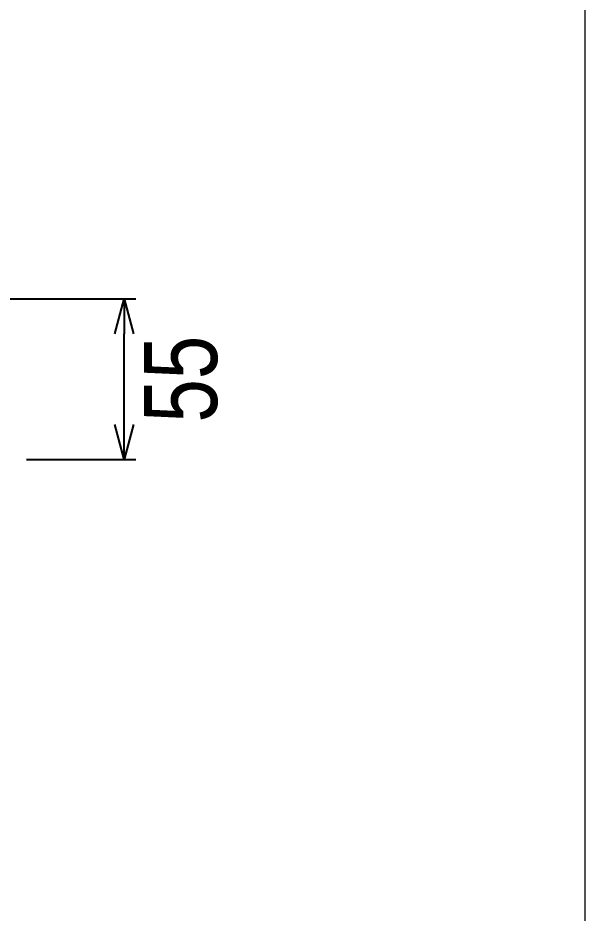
# Model space of a CAD drawing. Header units: millimetres. Extents: x 2263 to 4834, y 1210 to 3036.
# Drawn here: x 4602.4 to 4796.8, y 2102.8 to 2409.7 of the extents above; entities that cross this region are included whole.
import ezdxf

# ---------------------------------------------------------------- set-up
doc = ezdxf.new("R2010")
doc.units = ezdxf.units.MM
doc.layers.add('BUSBAR', color=3, linetype='Continuous')
doc.layers.add('FRAME070', color=5, linetype='Continuous')
doc.styles.add('TAMCO', font='cordia.shx', dxfattribs={"width": 0.8, "height": 25})
doc.dimstyles.new('TAMCO', dxfattribs={"dimtxt": 25, "dimasz": 12, "dimexe": 4, "dimexo": 8, "dimgap": 7, "dimtad": 2, "dimdec": 1, "dimdsep": 46, "dimtxsty": 'TAMCO', "dimblk": 'OPEN30', "dimcen": 2.5, "dimclrd": 4, "dimclre": 4, "dimclrt": 3, "dimadec": 0, "dimazin": 0, "dimtfac": 1, "dimtdec": 1, "dimtmove": 0, "dimatfit": 3, "dimldrblk": 'OPEN30', "dimfxl": 0, "dimarcsym": 0})

# ---------------------------------------------------------------- blocks, each defined once
blk = doc.blocks.new('_Open30')
at = {"color": 0, "linetype": 'ByBlock', "lineweight": -2}
for p, q in [((-1, 0.268), (0, 0)), ((0, 0), (-1, -0.268)), ((0, 0), (-1, 0))]:
    blk.add_line(p, q, dxfattribs=at)
blk = doc.blocks.new('*D45')
at = {"layer": 'BUSBAR', "color": 4, "lineweight": -2}
for p, q in [((4510.44, 2313.33), (4642.88, 2313.33)), ((4638.88, 2270.33), (4638.88, 2301.33)), ((4605.44, 2258.33), (4642.88, 2258.33))]:
    blk.add_line(p, q, dxfattribs=at)
at = {"layer": 'DEFPOINTS', "color": 0}
for p in [(4502.44, 2313.33), (4638.88, 2313.33), (4597.44, 2258.33)]:
    blk.add_point(p, dxfattribs=at)
at = {"layer": 'BUSBAR', "color": 4, "lineweight": -2, "xscale": 12, "yscale": 12, "zscale": 12}
for p, rotation in [((4638.88, 2313.33), 90), ((4638.88, 2258.33), 270)]:
    blk.add_blockref('_Open30', p, dxfattribs=dict(at, rotation=rotation))
at = {"layer": 'BUSBAR', "color": 3, "lineweight": 9, "insert": (4658.38, 2285.83), "char_height": 25, "attachment_point": 5, "rotation": 90, "style": 'TAMCO'}
blk.add_mtext('55', dxfattribs=at)

msp = doc.modelspace()

# ---------------------------------------------------------------- linework, layer by layer
at = {"layer": 'FRAME070', "lineweight": 9}
for q in [(4796.83, 2999.99), (4796.83, 2999.99), (4796.83, 2971.58), (4796.83, 2971.58)]:
    msp.add_line((4796.83, 1260.21), q, dxfattribs=at)

# ---------------------------------------------------------------- dimensions: what is measured, and where the dimension line sits
at = {"layer": 'BUSBAR', "color": 2, "lineweight": 9}
dim = msp.add_linear_dim(base=(4638.88, 2313.33), p1=(4597.44, 2258.33), p2=(4502.44, 2313.33), angle=90, dimstyle='TAMCO', dxfattribs=at)
dim.commit()
dim.dimension.update_dxf_attribs({"geometry": '*D45', "text_midpoint": (4658.38, 2285.83)})

doc.saveas('drawing.dxf')
